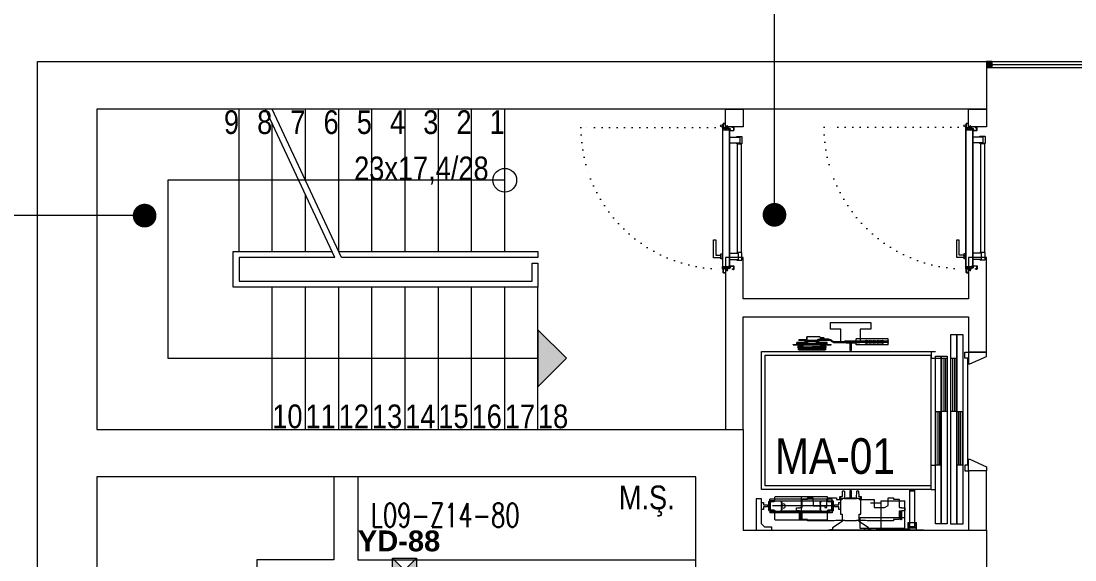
# Model space of a CAD drawing. Header units: metres. Extents: x -19121 to 152404, y -12107 to 46241.
# Drawn here: x 92406 to 93295, y 2060 to 2514 of the extents above; entities that cross this region are included whole.
import ezdxf
from ezdxf.enums import TextEntityAlignment as Align

# ---------------------------------------------------------------- set-up
doc = ezdxf.new("R2010")
doc.units = ezdxf.units.M
doc.header["$LTSCALE"] = 50
doc.header["$MEASUREMENT"] = 0
doc.linetypes.add('DOT2', pattern=[0.125, 0, -0.125])
doc.layers.get('0').update_dxf_attribs({"color": 9, "lineweight": 9})
for name, color, linetype, lineweight in [('00', 9, 'Continuous', 9), ('01', 9, 'Continuous', 9), ('05V', 9, 'Continuous', 9), ('06D', 9, 'Continuous', 9), ('10', 9, 'Continuous', 9), ('14', 9, 'Continuous', 9), ('15', 9, 'Continuous', 9), ('19', 9, 'Continuous', 9), ('20', 9, 'DOT2', 9), ('21', 9, 'Continuous', 9), ('21_mahal200', 9, 'Continuous', 9), ('E-DEDEKTÖR NUMARALARI', 20, 'Continuous', 30), ('EQ LIST', 7, 'Continuous', 9), ('H-DAMPER', 1, 'Continuous', 15)]:
    doc.layers.add(name, color=color, linetype=linetype, lineweight=lineweight)
doc.styles.add('E-YAZI', font='txttw.shx', dxfattribs={"height": 200})
doc.styles.add('MuuM_TEXT-STANDART', font='ARIALN.TTF')
doc.styles.get("Standard").update_dxf_attribs({"font": 'ARIALN.TTF'})
doc.dimstyles.new('MuuM_DIM200', dxfattribs={"dimscale": 20, "dimtxt": 2, "dimasz": 1, "dimexe": 1, "dimexo": 1, "dimgap": 1, "dimtad": 1, "dimdec": 1, "dimrnd": 0.5, "dimdsep": 46, "dimtxsty": 'MuuM_TEXT-STANDART', "dimblk": 'ARCHTICK', "dimcen": 0, "dimdle": 0.15, "dimclrd": 256, "dimclre": 256, "dimclrt": 256, "dimadec": 0, "dimazin": 0, "dimtfac": 5, "dimtdec": 1, "dimtix": 1, "dimtmove": 2, "dimatfit": 3, "dimldrblk": 'DOT', "dimfxl": 3, "dimfxlon": 1, "dimtolj": 1, "dimlwd": -1, "dimlwe": -1, "dimarcsym": 0})

# ---------------------------------------------------------------- blocks, each defined once
blk = doc.blocks.new('A$C66886524')
h = blk.add_hatch(color=256)
h.paths.add_polyline_path([(0, 0), (10, 9.99), (0, 20)])
h.paths.add_polyline_path([(20, 19.99), (10, 9.99), (20, -0.01)])
for p, q in [((20, -0.01), (0, 20)), ((20, 19.99), (0, 0))]:
    blk.add_line(p, q)
blk.add_lwpolyline([(20, 19.99), (20, -0.01), (0, 0), (0, 20)], close=True)
blk = doc.blocks.new('1.Bod.Ara.Sitatik Elk')
at = {"layer": '01'}
blk.add_lwpolyline([(8420, -6500), (8420, -6500), (8420, -6460), (8420, -6150), (9220, -6150), (9220, -6190), (8470, -6190), (8470, -6460), (9015, -6460), (9015, -6545), (9220, -6545), (9220, -6585), (8975, -6585), (8975, -6500), (8470, -6500), (8470, -6585), (8420, -6585), (8420, -6500)], close=True, dxfattribs=at)
blk = doc.blocks.new('_ArchTick')
at = {"color": 0, "linetype": 'ByBlock', "const_width": 0.15}
blk.add_lwpolyline([(-0.5, -0.5), (0.5, 0.5)], dxfattribs=at)
blk = doc.blocks.new('_Dot')
at = {"color": 0, "linetype": 'ByBlock', "lineweight": -2}
blk.add_line((-0.5, 0), (-1, 0), dxfattribs=at)
at = {"color": 0, "linetype": 'ByBlock', "const_width": 0.5}
blk.add_lwpolyline([(-0.25, 0, 1), (0.25, 0, 1)], format="xyb", close=True, dxfattribs=at)
blk = doc.blocks.new('p-as-01')
for p, q in [((582, 0), (-582, 0)), ((-582, 0), (-582, -1432)), ((582, -1432), (582, 0)), ((660, -2), (660, 43)), ((660, 43), (925, 43)), ((925, 43), (925, -87)), ((550, -32), (-550, -32)), ((-550, -32), (-550, -1432)), ((550, -1432), (550, -32)), ((720, -2), (660, -2)), ((676, -71), (662.5, -71)), ((662.5, -598), (662.5, -71)), ((676, -105), (676, -70)), ((679, -70), (679, -105)), ((757, -63), (683, -63)), ((683, -63), (757, -63)), ((757, -66), (683, -66)), ((690, -2), (690, -17)), ((750, -2), (690, -2)), ((690, -17), (712, -17)), ((712, -17), (712, -52)), ((712, -52), (728, -52)), ((872, -2), (720, -2)), ((728, -52), (728, -17)), ((728, -17), (750, -17)), ((750, -17), (750, -2)), ((761, -105), (761, -70)), ((764, -70), (764, -105)), ((764, -71), (777.5, -71)), ((777.5, -598), (777.5, -71)), ((900, -30), (872, -2)), ((900, -87), (900, -30)), ((925, -87), (900, -87)), ((676, -91), (676, -578)), ((679, -105), (676, -105)), ((678.5, -166.5), (680.5, -164.5)), ((678.5, -502.5), (678.5, -166.5)), ((680.5, -164.5), (684.3, -164.5)), ((684.3, -164.5), (685.8, -170.3)), ((690, -173.5), (690, -173.5)), ((694.2, -170.3), (694.8, -168)), ((694.8, -168), (697.2, -168)), ((697.2, -168), (697.8, -170.3)), ((702, -173.5), (702, -173.5)), ((706.2, -170.3), (706.8, -168)), ((706.8, -168), (709.2, -168)), ((709.2, -168), (709.8, -170.3)), ((714, -173.5), (714, -173.5)), ((718.2, -170.3), (718.8, -168)), ((718.8, -168), (721.2, -168)), ((720, -611.5), (720, -95.2)), ((721.2, -168), (721.8, -170.3)), ((726, -173.5), (726, -173.5)), ((730.2, -170.3), (730.8, -168)), ((730.8, -168), (733.2, -168)), ((733.2, -168), (733.8, -170.3)), ((738, -173.5), (738, -173.5)), ((742.2, -170.3), (742.8, -168)), ((742.8, -168), (745.2, -168)), ((745.2, -168), (745.8, -170.3)), ((750, -173.5), (750, -173.5)), ((754.2, -170.3), (755.7, -164.5)), ((755.7, -164.5), (759.5, -164.5)), ((759.5, -164.5), (761.5, -166.5)), ((764, -105), (761, -105)), ((761.5, -166.5), (761.5, -502.5)), ((764, -91), (764, -578)), ((-680, -377), (-680, -315.5)), ((-680, -315.5), (-680, -372)), ((-680, -315.5), (-678, -315.5)), ((-678, -315.5), (-680, -315.5)), ((-678, -377), (-678, -315.5)), ((-678, -315.5), (-678, -367)), ((-658, -364.5), (-658, -299.5)), ((-647, -299.5), (-658, -299.5)), ((-658, -342), (-658, -351)), ((-658, -360), (-658, -351)), ((-647, -364.5), (-647, -299.5)), ((-645.5, -320), (-647, -320)), ((-645.5, -344), (-647, -344)), ((-647, -350.9), (-647, -359.1)), ((-645.5, -320), (-645.5, -332)), ((-640, -322), (-645.5, -322)), ((-645.5, -332), (-645.5, -322)), ((-645.5, -332), (-645.5, -342)), ((-645.5, -344), (-645.5, -332)), ((-640, -342), (-645.5, -342)), ((-640, -267), (-640, -427)), ((-638, -267), (-640, -267)), ((-638, -267), (-638, -427)), ((-635, -322), (-638, -322)), ((-635, -342), (-638, -342)), ((-635, -312), (-635, -352)), ((-626, -312), (-635, -312)), ((-635, -332), (-635, -322)), ((-635, -332), (-635, -342)), ((-626, -352), (-635, -352)), ((-621, -307), (-626, -312)), ((-626, -312), (-626, -352)), ((-622, -356), (-626, -352)), ((-622, -308), (-622, -427)), ((-617.5, -307), (-621, -307)), ((-616.5, -308), (-617.5, -307)), ((-616.5, -308), (-616.5, -427)), ((-616.5, -318.5), (-613.9, -333.5)), ((-613.9, -520.5), (-613.9, -333.5)), ((-610.1, -333.5), (-613.9, -333.5)), ((-613, -313.5), (-599, -313.5)), ((-599, -313.5), (-613, -313.5)), ((-613, -315.5), (-613, -313.5)), ((-613, -313.5), (-613, -315.5)), ((-613, -315.5), (-599, -315.5)), ((-613, -315.5), (-599, -315.5)), ((-607.5, -318.5), (-610.1, -333.5)), ((-610.1, -333.5), (-610.1, -520.5)), ((-607.5, -535.5), (-607.5, -318.5)), ((-602, -318.5), (-607.5, -318.5)), ((-602, -318.5), (-602, -427)), ((-598, -318.7), (-598, -316.5)), ((-598, -316.5), (-598, -318.7)), ((-598, -318.7), (-598, -535.2)), ((-598, -318.7), (-598, -535.2)), ((-596, -316.5), (-596, -537.5)), ((-596, -537.5), (-596, -316.5)), ((640, -334.5), (840, -334.5)), ((-679, -382), (-706.1, -382)), ((-706.1, -493), (-706.1, -382)), ((-706.1, -383), (-678, -383)), ((-680, -372), (-678, -372)), ((-678, -372), (-680, -372)), ((-680, -377), (-680, -372)), ((-678, -377), (-680, -377)), ((-680, -377), (-678, -377)), ((-679, -382), (-679, -377)), ((-678, -367), (-678, -572.4)), ((-668, -367), (-678, -367)), ((-678, -367), (-678, -386.5)), ((-678, -372), (-678, -367)), ((-678, -377), (-678, -372)), ((-668, -367), (-668, -386.5)), ((-668, -427), (-668, -386.5)), ((-668, -396.5), (-668, -395.5)), ((-668, -427), (-668, -487)), ((-661.9, -427), (-661.9, -394.1)), ((-661.7, -394.1), (-661.9, -394.1)), ((-661.9, -395.2), (-661.9, -395.2)), ((-661.9, -459.9), (-661.9, -427)), ((-645.7, -367.5), (-661.7, -367.5)), ((-661.7, -367.5), (-661.7, -394.1)), ((-647, -364.5), (-658, -364.5)), ((-645.7, -394.1), (-645.7, -367.5)), ((-645.5, -427), (-645.5, -394.1)), ((-645.5, -395.2), (-645.5, -395.2)), ((-645.5, -459.9), (-645.5, -427)), ((-640, -427), (-640, -587)), ((-638, -427), (-638, -587)), ((-622, -546), (-622, -427)), ((-622, -432), (-622, -427)), ((-616.5, -546), (-616.5, -427)), ((-602, -535.5), (-602, -427)), ((-688.8, -498), (-701.1, -498)), ((-699, -498), (-699, -523.4)), ((-691, -498), (-691, -523.4)), ((-686, -572.4), (-686, -497.1)), ((-683.8, -476), (-684, -476)), ((-683.8, -493), (-683.8, -476)), ((-680, -477), (-680, -538.5)), ((-678, -477), (-680, -477)), ((-678, -477), (-680, -477)), ((-680, -482), (-680, -477)), ((-680, -538.5), (-680, -482)), ((-678, -482), (-680, -482)), ((-680, -482), (-678, -482)), ((-679, -477), (-679, -473.3)), ((-678, -448.9), (-678, -487)), ((-678, -477), (-678, -538.5)), ((-678, -482), (-678, -477)), ((-678, -538.5), (-678, -482)), ((-668, -487), (-678, -487)), ((-661.9, -458.8), (-661.9, -458.8)), ((-661.7, -459.9), (-661.9, -459.9)), ((-661.7, -459.9), (-661.7, -486.5)), ((-661.7, -486.5), (-645.7, -486.5)), ((-658, -554.5), (-658, -489.5)), ((-647, -489.5), (-658, -489.5)), ((-647, -554.5), (-647, -489.5)), ((-647, -503.1), (-647, -494.9)), ((-645.5, -510), (-647, -510)), ((-645.7, -486.5), (-645.7, -459.9)), ((-645.7, -459.9), (-645.5, -459.9)), ((-645.5, -458.8), (-645.5, -458.8)), ((-645.5, -510), (-645.5, -522)), ((-640, -512), (-645.5, -512)), ((-645.5, -522), (-645.5, -512)), ((-645.5, -534), (-645.5, -522)), ((-645.5, -522), (-645.5, -532)), ((-640, -532), (-645.5, -532)), ((-635, -512), (-638, -512)), ((-635, -532), (-638, -532)), ((-635, -542), (-635, -502)), ((-626, -502), (-635, -502)), ((-635, -522), (-635, -512)), ((-635, -522), (-635, -512)), ((-635, -522), (-635, -532)), ((-635, -522), (-635, -532)), ((-622, -498), (-626, -502)), ((-626, -542), (-626, -502)), ((-616.5, -535.5), (-613.9, -520.5)), ((-610.1, -520.5), (-613.9, -520.5)), ((-607.5, -535.5), (-610.1, -520.5)), ((680.5, -504.5), (678.5, -502.5)), ((684.3, -504.5), (680.5, -504.5)), ((685.8, -498.7), (684.3, -504.5)), ((690, -495.5), (690, -495.5)), ((694.8, -501), (694.2, -498.7)), ((697.2, -501), (694.8, -501)), ((697.8, -498.7), (697.2, -501)), ((702, -495.5), (702, -495.5)), ((706.8, -501), (706.2, -498.7)), ((709.2, -501), (706.8, -501)), ((709.8, -498.7), (709.2, -501)), ((714, -495.5), (714, -495.5)), ((718.8, -501), (718.2, -498.7)), ((721.2, -501), (718.8, -501)), ((721.8, -498.7), (721.2, -501)), ((726, -495.5), (726, -495.5)), ((730.8, -501), (730.2, -498.7)), ((733.2, -501), (730.8, -501)), ((733.8, -498.7), (733.2, -501)), ((738, -495.5), (738, -495.5)), ((742.8, -501), (742.2, -498.7)), ((745.2, -501), (742.8, -501)), ((745.8, -498.7), (745.2, -501)), ((750, -495.5), (750, -495.5)), ((755.7, -504.5), (754.2, -498.7)), ((759.5, -504.5), (755.7, -504.5)), ((761.5, -502.5), (759.5, -504.5)), ((-771, -582), (-825, -582)), ((-825, -582), (-825, -752)), ((-771, -670), (-771, -582)), ((-680, -538.5), (-678, -538.5)), ((-680, -538.5), (-678, -538.5)), ((-679, -589.3), (-670.5, -597.8)), ((-673.3, -583.7), (-665, -592)), ((-665.8, -609.1), (-665.8, -752)), ((-658, -550), (-658, -541)), ((-647, -554.5), (-658, -554.5)), ((-658, -608.9), (-658, -752)), ((-645.5, -534), (-647, -534)), ((-638, -587), (-640, -587)), ((-626, -542), (-635, -542)), ((-621, -547), (-626, -542)), ((-617.5, -547), (-621, -547)), ((-616.5, -546), (-617.5, -547)), ((-613, -538.5), (-599, -538.5)), ((-599, -538.5), (-613, -538.5)), ((-613, -538.5), (-613, -540.5)), ((-613, -538.5), (-613, -540.5)), ((-613, -540.5), (-599, -540.5)), ((-613, -540.5), (-599, -540.5)), ((-602, -535.5), (-607.5, -535.5)), ((-598, -535.2), (-598, -537.5)), ((-598, -535.2), (-598, -537.5)), ((676, -598), (662.5, -598)), ((679, -564), (676, -564)), ((676, -564), (676, -599)), ((679, -599), (679, -564)), ((757, -603), (683, -603)), ((757, -606), (683, -606)), ((683, -606), (757, -606)), ((728, -617), (712, -617)), ((712, -617), (712, -652)), ((728, -652), (728, -617)), ((764, -564), (761, -564)), ((761, -564), (761, -599)), ((764, -599), (764, -564)), ((764, -598), (777.5, -598)), ((852, -682), (904, -601)), ((904, -601), (920, -601)), ((920, -601), (920, -579.6)), ((920, -579.6), (925, -579.6)), ((925, -579.6), (925, -752.6)), ((-658, -670), (-771, -670)), ((-668, -1066), (-668, -699.5)), ((-668, -699.5), (-658, -699.5)), ((-658, -752), (-658, -670)), ((-658, -1066), (-658, -699.5)), ((653, -671), (653, -667)), ((653, -667), (788, -667)), ((668, -671), (653, -671)), ((658, -752), (658, -677)), ((658, -677), (668, -677)), ((668, -677), (668, -671)), ((712, -652), (690, -652)), ((690, -652), (690, -667)), ((690, -667), (750, -667)), ((750, -652), (728, -652)), ((750, -667), (750, -652)), ((788, -667), (788, -682)), ((788, -682), (852, -682)), ((-825, -752), (-825, -922)), ((-688, -1069.5), (-688, -799.5)), ((-674, -799.5), (-688, -799.5)), ((-674, -799.5), (-674, -801.5)), ((-668, -912.2), (-668, -799.5)), ((-665.8, -752), (-658, -752)), ((-652, -713.5), (-658, -711)), ((-658, -711), (-658, -793)), ((-658, -834), (-658, -752)), ((-658, -752), (-658, -752)), ((-658, -793), (-652, -790.5)), ((-649.8, -748.2), (-652, -713.5)), ((-652, -790.5), (-649.8, -755.8)), ((-638, -799.5), (-652, -799.5)), ((-652, -799.5), (-652, -802.5)), ((-625.4, -748.2), (-649.8, -748.2)), ((-649.8, -755.8), (-625.4, -755.8)), ((-638, -1069.5), (-638, -799.5)), ((-615.4, -747.5), (-625.4, -748.2)), ((-625.4, -755.8), (-615.4, -756)), ((-590, -747.5), (-615.4, -747.5)), ((-615.4, -756), (-590, -756.5)), ((-590, -756.5), (-590, -747.5)), ((615.4, -748), (590, -747.5)), ((590, -747.5), (590, -756.5)), ((590, -756.5), (615.4, -756.5)), ((625.4, -748.2), (615.4, -748)), ((615.4, -756.5), (625.4, -755.8)), ((649.8, -748.2), (625.4, -748.2)), ((625.4, -755.8), (649.8, -755.8)), ((652, -713.5), (649.8, -748.2)), ((649.8, -755.8), (652, -790.5)), ((658, -711), (652, -713.5)), ((652, -790.5), (658, -793)), ((658, -793), (658, -711)), ((658, -753.2), (658, -752)), ((658, -828.2), (658, -753.2)), ((925, -752.6), (925, -925.6)), ((-771, -922), (-771, -834)), ((-771, -834), (-658, -834)), ((-673.5, -801.5), (-674, -801.5)), ((-673.5, -801.5), (-673.5, -800)), ((-673.5, -800), (-668.5, -800)), ((-668, -876.9), (-672.5, -879.5)), ((-672.5, -879.5), (-672.5, -890.5)), ((-668.5, -803.5), (-668.5, -800)), ((-668.5, -803.5), (-668, -803.5)), ((-658, -803.5), (-657.5, -803.5)), ((-658, -804.5), (-658, -829.5)), ((-653.5, -879.5), (-658, -876.9)), ((-657.5, -803.5), (-657.5, -800)), ((-657.5, -800), (-652.5, -800)), ((-653.5, -890.5), (-653.5, -879.5)), ((-652.5, -802.5), (-652.5, -800)), ((-652.5, -802.5), (-652, -802.5)), ((653, -838.2), (653, -834.2)), ((653, -834.2), (668, -834.2)), ((788, -838.2), (653, -838.2)), ((668, -828.2), (658, -828.2)), ((668, -834.2), (668, -828.2)), ((852, -823.2), (788, -823.2)), ((788, -823.2), (788, -838.2)), ((904, -904.2), (852, -823.2)), ((-825, -922), (-771, -922)), ((-672.5, -890.5), (-668, -893.1)), ((-668, -909.9), (-672.5, -912.5)), ((-672.5, -912.5), (-672.5, -923.5)), ((-672.5, -923.5), (-668, -926.1)), ((-668, -942.9), (-672.5, -945.5)), ((-672.5, -945.5), (-672.5, -956.5)), ((-672.5, -956.5), (-668, -959.1)), ((-668, -975.9), (-672.5, -978.5)), ((-658, -893.1), (-653.5, -890.5)), ((-653.5, -912.5), (-658, -909.9)), ((-658, -926.1), (-653.5, -923.5)), ((-653.5, -945.5), (-658, -942.9)), ((-658, -959.1), (-653.5, -956.5)), ((-653.5, -978.5), (-658, -975.9)), ((-653.5, -923.5), (-653.5, -912.5)), ((-653.5, -956.5), (-653.5, -945.5)), ((920, -904.2), (904, -904.2)), ((920, -925.6), (920, -904.2)), ((925, -925.6), (920, -925.6)), ((-672.5, -978.5), (-672.5, -989.5)), ((-672.5, -989.5), (-668, -992.1)), ((-668, -1008.9), (-672.5, -1011.5)), ((-672.5, -1011.5), (-672.5, -1022.5)), ((-672.5, -1022.5), (-668, -1025.1)), ((-668.5, -1065.5), (-668.5, -1069)), ((-668.5, -1065.5), (-668, -1065.5)), ((-668, -1066), (-658, -1066)), ((-658, -992.1), (-653.5, -989.5)), ((-653.5, -1011.5), (-658, -1008.9)), ((-658, -1025.1), (-653.5, -1022.5)), ((-658, -1064.5), (-658, -1039.5)), ((-658, -1065.5), (-657.5, -1065.5)), ((-657.5, -1065.5), (-657.5, -1069)), ((-653.5, -989.5), (-653.5, -978.5)), ((-653.5, -1022.5), (-653.5, -1011.5)), ((-674, -1069.5), (-688, -1069.5)), ((-674, -1069.5), (-674, -1067.5)), ((-674, -1067.5), (-673.5, -1067.5)), ((-673.5, -1067.5), (-673.5, -1069)), ((-673.5, -1067.5), (-673.5, -1067.5)), ((-673.5, -1069), (-668.5, -1069)), ((-657.5, -1069), (-652.5, -1069)), ((-652.5, -1066.5), (-652.5, -1069)), ((-652.5, -1066.5), (-652, -1066.5)), ((-652, -1069.5), (-652, -1066.5)), ((-638, -1069.5), (-652, -1069.5)), ((592, -1252), (582, -1252)), ((582, -1252), (582, -1292)), ((582, -1292), (592, -1292)), ((592, -1292), (592, -1252)), ((896.6, -1252), (592, -1252)), ((592, -1252), (592, -1292)), ((592, -1292), (896.6, -1292)), ((896.6, -1292), (896.6, -1252)), ((-582, -1432), (-582, -1467)), ((-582, -1432), (-525, -1432)), ((550, -1432), (-550, -1432)), ((870, -1467), (-542.5, -1467)), ((-542.5, -1467), (-542.5, -1517)), ((-525, -1432), (-525, -1567)), ((375, -1472), (-75, -1472)), ((-75, -1472), (-75, -1517)), ((-75, -1487), (375, -1487)), ((-75, -1502), (375, -1502)), ((582, -1432), (375, -1432)), ((375, -1432), (375, -1467)), ((375, -1517), (375, -1472)), ((582, -1432), (582, -1467)), ((870, -1517), (870, -1467)), ((875, -1597), (-725, -1597)), ((-725, -1597), (-725, -1647)), ((-542.5, -1517), (870, -1517)), ((870, -1517), (-542.5, -1517)), ((-542.5, -1517), (-542.5, -1567)), ((-542.5, -1567), (870, -1567)), ((-75, -1522), (-525, -1522)), ((-525, -1522), (-525, -1567)), ((-525, -1537), (-75, -1537)), ((-525, -1552), (-75, -1552)), ((-525, -1567), (-75, -1567)), ((-75, -1597), (-525, -1597)), ((-525, -1597), (-525, -1642)), ((-75, -1517), (375, -1517)), ((-75, -1567), (-75, -1522)), ((-75, -1642), (-75, -1597)), ((870, -1567), (870, -1517)), ((875, -1647), (875, -1597)), ((875, -1647), (-725, -1647)), ((-725, -1647), (-725, -1697)), ((-725, -1647), (875, -1647)), ((-525, -1612), (-75, -1612)), ((-525, -1627), (-75, -1627)), ((-525, -1642), (-75, -1642)), ((375, -1647), (-75, -1647)), ((-75, -1647), (-75, -1692)), ((-75, -1662), (375, -1662)), ((-75, -1677), (375, -1677)), ((375, -1692), (375, -1647)), ((875, -1697), (875, -1647)), ((-725, -1697), (875, -1697)), ((-525, -1714), (-575, -1714)), ((-575, -1714), (-575, -1747)), ((-575, -1747), (-525, -1747)), ((-525, -1747), (-525, -1714)), ((-525, -1737), (375, -1737)), ((-75, -1692), (375, -1692)), ((375, -1714), (425, -1714)), ((375, -1747), (375, -1714)), ((425, -1747), (375, -1747)), ((425, -1714), (425, -1747))]:
    blk.add_line(p, q)
at = {"ltscale": 15}
for p, q in [((683, -82), (683, -109)), ((752, -77), (688, -77)), ((757, -109), (757, -82)), ((640, -119), (640, -550)), ((678, -114), (645, -114)), ((835, -114), (762, -114)), ((840, -550), (840, -119)), ((645, -555), (678, -555)), ((683, -560), (683, -587)), ((688, -592), (752, -592)), ((757, -587), (757, -560)), ((762, -555), (835, -555))]:
    blk.add_line(p, q, dxfattribs=at)
at = {"ltscale": 0.25}
for p, q in [((667, -343), (664, -346)), ((664, -346), (664, -389)), ((734, -343), (667, -343)), ((737, -323), (734, -323)), ((734, -323), (734, -343)), ((761, -296), (737, -296)), ((737, -296), (737, -323)), ((761, -322), (761, -296)), ((836.5, -322), (761, -322)), ((764, -343), (764, -328)), ((764, -328), (836.5, -328)), ((831, -343), (764, -343)), ((834, -346), (831, -343)), ((834, -389), (834, -346)), ((836.5, -328), (836.5, -322)), ((664, -389), (652, -389)), ((652, -389), (652, -431.6)), ((654.9, -434.6), (694, -435.6)), ((694, -435.6), (719, -436.5)), ((719, -436.5), (719, -534.8)), ((846, -389), (834, -389)), ((846, -612.5), (846, -389)), ((666, -563.6), (651.5, -563.6)), ((651.5, -563.6), (651.5, -632.6)), ((733, -552), (666, -552)), ((666, -552), (666, -563.6)), ((719, -534.8), (733, -534.8)), ((733, -534.8), (733, -552)), ((841.5, -626.4), (846, -612.5)), ((593.8, -687.7), (593.8, -696.4)), ((636.7, -683.7), (596.7, -684.7)), ((596.7, -699.4), (658, -700.9)), ((636.7, -683.7), (636.7, -683.7)), ((640.8, -665), (640.8, -678.8)), ((665.5, -662), (643.8, -662)), ((651.5, -632.6), (665.5, -632.6)), ((658, -700.9), (658, -803.1)), ((665.5, -632.6), (665.5, -662)), ((841.5, -702.5), (841.5, -626.4)), ((843, -702.5), (841.5, -702.5)), ((846, -798.5), (846, -705.5)), ((593.8, -807.6), (593.8, -816.3)), ((658, -803.1), (596.7, -804.6)), ((596.7, -819.3), (636.7, -820.3)), ((636.7, -820.3), (636.7, -820.3)), ((640.8, -825.2), (640.8, -839)), ((643.8, -842), (666, -842)), ((666, -842), (666, -952)), ((841.5, -877.6), (841.5, -801.5)), ((841.5, -801.5), (843, -801.5)), ((846, -891.5), (841.5, -877.6)), ((-659, -920), (-659, -1004)), ((666, -952), (733, -952)), ((695, -920), (695, -1004)), ((733, -952), (733, -1036.9)), ((846, -1115), (846, -891.5)), ((733, -1036.9), (715.8, -1067.8)), ((652, -1072.4), (652, -1115)), ((652, -1115), (664, -1115)), ((715.8, -1067.8), (654.9, -1069.4)), ((664, -1115), (664, -1158)), ((834, -1158), (834, -1115)), ((834, -1115), (846, -1115)), ((664, -1158), (667, -1161)), ((667, -1161), (734, -1161)), ((734, -1161), (734, -1181)), ((734, -1181), (737, -1181)), ((737, -1181), (737, -1208)), ((737, -1208), (761, -1208)), ((761, -1208), (761, -1182)), ((761, -1182), (836.5, -1182)), ((764, -1176), (764, -1161)), ((764, -1161), (831, -1161)), ((836.5, -1176), (764, -1176)), ((831, -1161), (834, -1158)), ((836.5, -1182), (836.5, -1176))]:
    blk.add_line(p, q, dxfattribs=at)
at = {"linetype": 'Continuous', "ltscale": 0.25}
for p, q in [((921, -567), (921, -1150.5)), ((921, -567), (925, -567)), ((925, -567), (925, -1149.5)), ((911, -832.5), (818, -832.5)), ((818, -832.5), (818, -1206.5)), ((911, -1206.5), (911, -832.5)), ((911, -1168.8), (911, -868.8)), ((911, -868.8), (921, -868.8)), ((921, -868.8), (921, -1168.8)), ((921, -972.5), (916, -972.5)), ((921, -972.5), (916, -972.5)), ((916, -1247.5), (916, -972.5)), ((921, -1247.5), (921, -972.5)), ((676, -1010), (676, -1210)), ((921, -1010), (676, -1010)), ((921, -1150.5), (921, -1159)), ((925, -1149.5), (925, -1159)), ((921, -1210), (676, -1210)), ((818, -1206.5), (911, -1206.5)), ((921, -1168.8), (911, -1168.8)), ((921, -1159), (921, -1165)), ((921, -1165), (921, -1172.5)), ((921, -1172.5), (921, -1367)), ((925, -1159), (925, -1165)), ((925, -1165), (925, -1173.4)), ((925, -1173.4), (925, -1367)), ((916, -1247.5), (921, -1247.5)), ((921, -1367), (925, -1367))]:
    blk.add_line(p, q, dxfattribs=at)
at = {"ltscale": 30}
for p, q in [((860.6, -1236.2), (860.6, -1307.7)), ((905, -1236.2), (860.6, -1236.2)), ((896.6, -1241.7), (860.6, -1241.7)), ((896.6, -1241.7), (896.6, -1302.2)), ((896.6, -1302.2), (860.6, -1302.2)), ((905, -1307.7), (860.6, -1307.7))]:
    blk.add_line(p, q, dxfattribs=at)
at = {"ltscale": 6}
for p, q in [((905, -1236.2), (905, -1307.7)), ((905, -1237), (925, -1237)), ((923, -1237), (923, -1307)), ((925, -1237), (925, -1307)), ((925, -1307), (905, -1307))]:
    blk.add_line(p, q, dxfattribs=at)
for centre, radius in [((720, -184.5), 17.5), ((-612, -327), 3), ((-612, -527), 3)]:
    blk.add_circle(centre, radius)
for centre, radius, start, end in [((683, -70), 7, 90, 180), ((683, -70), 4, 90, 180), ((688, -82), 5, 90, 180), ((752, -82), 5, 0, 90), ((757, -70), 7, 0, 90), ((757, -70), 4, 0, 90), ((645, -119), 5, 90, 180), ((678, -109), 5, 270, 0), ((690, -169.2), 4.3, 195, 270), ((690, -169.2), 4.3, 270, 344.99999), ((702, -169.2), 4.3, 195, 270), ((702, -169.2), 4.3, 270, 344.99999), ((714, -169.2), 4.3, 195, 270), ((714, -169.2), 4.3, 270, 344.99999), ((726, -169.2), 4.3, 195, 270), ((726, -169.2), 4.3, 270, 344.99999), ((738, -169.2), 4.3, 195, 270), ((738, -169.2), 4.3, 270, 344.99999), ((750, -169.2), 4.3, 195, 270), ((750, -169.2), 4.3, 270, 345), ((762, -109), 5, 180, 270), ((835, -119), 5, 0, 90), ((-612, -327), 3, 0, 180), ((-612, -327), 3, 180, 0), ((-599, -316.5), 3, 0, 90), ((-599, -316.5), 3, 0, 90), ((-599, -316.5), 1, 0, 90), ((-599, -316.5), 1, 0, 90), ((-701.1, -493), 5, 180, 270), ((-695, -523.4), 4, 180, 0), ((-688.8, -493), 5, 270, 0), ((-684, -470), 6, 270, 0), ((-612, -527), 3, 0, 180), ((-612, -527), 3, 180, 0), ((690, -499.8), 4.3, 90, 165.00001), ((690, -499.8), 4.3, 15, 90), ((702, -499.8), 4.3, 90, 165.00001), ((702, -499.8), 4.3, 15, 90), ((714, -499.8), 4.3, 90, 165.00001), ((714, -499.8), 4.3, 15, 90), ((726, -499.8), 4.3, 90, 165.00001), ((726, -499.8), 4.3, 15, 90), ((738, -499.8), 4.3, 90, 165.00001), ((738, -499.8), 4.3, 15, 90), ((750, -499.8), 4.3, 90, 165.00001), ((750, -499.8), 4.3, 15, 90), ((-662, -572.4), 24, 180, 225), ((-662, -572.4), 16, 180, 225), ((-681.8, -609.1), 16, 0, 45), ((-682, -608.9), 24, 0, 45), ((-599, -537.5), 1, 270, 0), ((-599, -537.5), 3, 270, 0), ((-599, -537.5), 3, 270, 0), ((-599, -537.5), 1, 270, 0), ((645, -550), 5, 180, 270), ((683, -599), 7, 180, 270), ((678, -560), 5, 0, 90), ((683, -599), 4, 180, 270), ((688, -587), 5, 180, 270), ((752, -587), 5, 270, 0), ((762, -560), 5, 90, 180), ((757, -599), 4, 270, 0), ((757, -599), 7, 270, 0), ((835, -550), 5, 270, 0), ((-663, -885), 15, 109.47122, 250.52878), ((-663, -885), 9.5, 121.75686, 238.24314), ((-663, -885), 6, 146.44269, 213.55731), ((-663, -885), 15, 289.47122, 70.52878), ((-663, -885), 9.5, 301.75686, 58.24314), ((-663, -885), 6, 326.44269, 33.55731), ((-663, -918), 15, 109.47122, 250.52878), ((-663, -951), 15, 109.47122, 250.52878), ((-663, -984), 15, 109.47122, 250.52878), ((-663, -918), 9.5, 121.75686, 238.24314), ((-663, -951), 9.5, 121.75686, 238.24314), ((-663, -984), 9.5, 121.75686, 238.24314), ((-663, -918), 6, 146.44269, 213.55731), ((-663, -951), 6, 146.44269, 213.55731), ((-663, -918), 15, 289.47122, 70.52878), ((-663, -918), 9.5, 301.75686, 58.24314), ((-663, -918), 6, 326.44269, 33.55731), ((-663, -951), 15, 289.47122, 70.52878), ((-663, -951), 9.5, 301.75686, 58.24314), ((-663, -951), 6, 326.44269, 33.55731), ((-663, -984), 15, 289.47122, 70.52878), ((-663, -984), 9.5, 301.75686, 58.24314), ((-663, -1017), 15, 109.47122, 250.52878), ((-663, -1017), 9.5, 121.75686, 238.24314), ((-663, -984), 6, 146.44269, 213.55731), ((-663, -1017), 6, 146.44269, 213.55731), ((-663, -984), 6, 326.44269, 33.55731), ((-663, -1017), 15, 289.47122, 70.52878), ((-663, -1017), 9.5, 301.75686, 58.24314), ((-663, -1017), 6, 326.44269, 33.55731)]:
    blk.add_arc(centre, radius, start, end)
at = {"ltscale": 0.25}
for centre, radius, start, end in [((655, -431.6), 2.98, 180, 268.47593), ((596.8, -687.7), 3, 91.5, 180), ((596.8, -696.4), 2.99, 180, 268.61375), ((635.8, -678.8), 5, 280.303, 360), ((643.8, -665), 3, 90, 180), ((843, -705.5), 3, 360, 90), ((843, -798.5), 3, 270, 0), ((596.8, -807.6), 3, 91.38625, 180), ((596.8, -816.3), 3, 180, 268.5), ((635.8, -825.2), 5, 360, 79.697), ((643.8, -839), 3, 180, 270), ((655, -1072.4), 2.98, 91.52407, 180)]:
    blk.add_arc(centre, radius, start, end, dxfattribs=at)
blk = doc.blocks.new('*U19')
at = {"ltscale": 15}
for p, q in [((-25, 1), (-26, 0)), ((-25, -1), (-26, 0)), ((-23, 1), (-25, 1)), ((-23, 1), (-23, -2)), ((-21, -3), (-18, 3)), ((-21, -3), (-18, 3)), ((-20, -3), (-17, 3)), ((-20, -3), (-16, 3)), ((-18, -3), (-15, 3)), ((-18, -3), (-15, 3)), ((-18, 1), (-18, 2)), ((-17, -3), (-14, 3)), ((-17, -3), (-13, 3)), ((-17, 1), (-17, 2)), ((-15, -3), (-12, 3)), ((-15, -3), (-12, 3)), ((-15, 1), (-15, 2)), ((-14, -3), (-11, 3)), ((-14, -3), (-10, 3)), ((-14, 1), (-14, 2)), ((-12, -3), (-9, 3)), ((-12, -3), (-9, 3)), ((-12, 1), (-12, 2)), ((-11, -3), (-8, 3)), ((-11, -3), (-7, 3)), ((-11, 1), (-11, 2)), ((-9, -3), (-6, 3)), ((-9, -3), (-6, 3)), ((-9, 1), (-9, 2)), ((-8, -3), (-4, 3)), ((-8, -3), (-5, 3)), ((-8, 1), (-8, 2)), ((-6, -3), (-3, 3)), ((-6, -3), (-3, 3)), ((-6, 1), (-6, 2)), ((-5, -3), (-1, 3)), ((-5, -3), (-2, 3)), ((-5, 1), (-5, 2)), ((-3, 1), (-3, 2)), ((0, 4), (-2, 1)), ((-2, 1), (-2, 2)), ((0, 0), (-1, 0)), ((-25, -1), (-23, -2)), ((-9, -2), (-23, -2)), ((-21, -3), (-21, -2)), ((-20, -3), (-19, -2)), ((-20, -2), (-19, -2)), ((-19, -2), (-18, -2)), ((-18, -3), (-18, -2)), ((-17, -3), (-16, -2)), ((-17, -2), (-16, -2)), ((-16, -2), (-15, -2)), ((-15, -3), (-15, -2)), ((-14, -3), (-13, -2)), ((-14, -2), (-13, -2)), ((-13, -2), (-12, -2)), ((-12, -3), (-12, -2)), ((-11, -3), (-10, -2)), ((-11, -2), (-10, -2)), ((-10, -2), (-9, -2)), ((-9, -3), (-9, -2)), ((-8, -2), (-7, -2)), ((-8, -3), (-7, -2)), ((-7, -2), (-6, -2)), ((-6, -3), (-6, -2)), ((-5, -2), (-4, -2)), ((-5, -3), (-4, -2)), ((-4, -2), (-2, -2)), ((0, -4), (-2, -2)), ((0, 0), (-1, 0))]:
    blk.add_line(p, q, dxfattribs=at)
for p, q in [((-7, 1), (-23, 1)), ((-17, 1), (-19, 1)), ((-16, 1), (-17, 1)), ((-14, 1), (-16, 1)), ((-13, 1), (-14, 1)), ((-11, 1), (-13, 1)), ((-10, 1), (-11, 1)), ((-8, 1), (-10, 1)), ((-7, 1), (-8, 1)), ((-5, 1), (-7, 1)), ((-4, 1), (-5, 1)), ((-2, 1), (-4, 1)), ((-2, 1), (-2, 1)), ((0, 0), (0, 4)), ((-2, -2), (-2, -2)), ((0, 0), (0, -4))]:
    blk.add_line(p, q)
for centre, radius, start, end in [((-26, 4), 3.92, 274.361, 322.1025), ((-26, -4), 3.92, 37.8975, 85.639), ((-18, 3), 0.0971, 330.3204, 150.3204), ((-17, 3), 0.0971, 330.3204, 150.3204), ((-15, 3), 0.0971, 330.3204, 150.3204), ((-14, 3), 0.0971, 330.3204, 150.3204), ((-12, 3), 0.0971, 330.3204, 150.3204), ((-11, 3), 0.0971, 330.3204, 150.3204), ((-9, 3), 0.0971, 330.3204, 150.3204), ((-8, 3), 0.0971, 330.3204, 150.3204), ((-6, 3), 0.0971, 330.3204, 150.3204), ((-5, 3), 0.0971, 330.3204, 150.3204), ((-3, 3), 0.0971, 330.3204, 150.3204), ((-2, 3), 0.0971, 330.3204, 150.3204), ((-1, 0), 0.486, 90, 270), ((0, 4), 0.25, 0, 150.0864), ((-21, -3), 0.0971, 150.3204, 330.3204), ((-20, -3), 0.0971, 150.3204, 330.3204), ((-18, -3), 0.0971, 150.3204, 330.3204), ((-17, -3), 0.0971, 150.3204, 330.3204), ((-15, -3), 0.0971, 150.3204, 330.3204), ((-14, -3), 0.0971, 150.3204, 330.3204), ((-12, -3), 0.0971, 150.3204, 330.3204), ((-11, -3), 0.0971, 150.3204, 330.3204), ((-9, -3), 0.0971, 150.3204, 330.3204), ((-8, -3), 0.0971, 150.3204, 330.3204), ((-6, -3), 0.0971, 150.3204, 330.3204), ((-5, -3), 0.0971, 150.3204, 330.3204), ((0, -4), 0.25, 209.9136, 0)]:
    blk.add_arc(centre, radius, start, end, dxfattribs=at)
blk = doc.blocks.new('conta')
at = {"ltscale": 10}
for p, q in [((-2649.9, 5345.5), (-2649.8, 5345.6)), ((-2649.9, 5344.5), (-2649.8, 5344.3)), ((-2649.8, 5344.3), (-2649.7, 5344.3)), ((-2649.7, 5345.4), (-2649.3, 5345.4)), ((-2649.2, 5345.4), (-2649.1, 5345.5)), ((-2649, 5344), (-2648.8, 5343.8)), ((-2648.9, 5344.1), (-2648.7, 5343.9)), ((-2648.8, 5345.1), (-2648.6, 5345.3)), ((-2648.8, 5344.9), (-2648.6, 5345.2)), ((-2648.7, 5343.8), (-2648.7, 5343.8)), ((-2648.6, 5345.3), (-2648.6, 5345.3))]:
    blk.add_line(p, q, dxfattribs=at)
for centre, radius, start, end in [((-2649.8, 5345.5), 0.05, 140.6345, 188.9372), ((-2653, 5345), 3.19, 350.4674, 8.9372), ((-2649.9, 5344.5), 0.02, 170.4674, 213.7451), ((-2649.7, 5345.6), 0.0696, 22.2428, 159.258), ((-2650.9, 5345), 1.24, 340.3382, 16.7772), ((-2649.7, 5344.6), 0.03, 160.3382, 273.2666), ((-2649.7, 5345.4), 0.03, 90, 196.7772), ((-2649.6, 5341.5), 3.01, 80.4362, 93.2666), ((-2649.3, 5345.5), 0.05, 270, 303.0062), ((-2649.2, 5344.1), 0.231, 353.9571, 81.9004), ((-2649.1, 5345.5), 0.03, 4.7972, 123.0062), ((-2649.1, 5344.5), 0.03, 260.4362, 338.7066), ((-2651.2, 5344.8), 2.33, 7.5897, 18.7951), ((-2649, 5345.6), 0.05, 18.7951, 42.1429), ((-2650.2, 5345), 1.27, 338.7066, 23.0418), ((-2648.9, 5344.1), 0.1, 173.9571, 217.2653), ((-2648.8, 5345.1), 0.05, 187.5897, 322.7347), ((-2658.2, 5345.2), 9.36, 353.6857, 357.8537), ((-2648.8, 5344.2), 0.1, 173.6857, 217.2653), ((-2648.8, 5344.8), 0.05, 142.7347, 180.2669), ((-2648.7, 5343.8), 0.05, 217.2653, 307.2653), ((-2648.7, 5343.8), 0.05, 307.2653, 37.2653), ((-2648.6, 5345.3), 0.05, 52.7347, 142.7347), ((-2648.6, 5345.3), 0.05, 322.7347, 52.7347)]:
    blk.add_arc(centre, radius, start, end, dxfattribs=at)
for points, knots in [([(-2649, 5345.6), (-2649, 5345.6), (-2649.1, 5345.7), (-2649.2, 5345.4), (-2649.3, 5345.7), (-2649.4, 5345.5), (-2649.5, 5345.7), (-2649.6, 5345.5), (-2649.7, 5345.6), (-2649.7, 5345.6)], [0.0086373, 0.0086373, 0.0086373, 0.0086373, 0.1097304, 0.3133405, 0.4430081, 0.5658764, 0.7165186, 0.8527974, 0.9648495, 0.9648495, 0.9648495, 0.9648495]), ([(-2649.7, 5344.3), (-2649.7, 5344.3), (-2649.7, 5344.5), (-2649.6, 5344.3), (-2649.3, 5344.4), (-2649.2, 5344.4), (-2649.2, 5344.4)], [0, 0, 0, 0, 0.1008757, 0.3841126, 0.5436166, 0.6906785, 0.6906785, 0.6906785, 0.6906785])]:
    blk.add_open_spline(points, degree=3, knots=knots, dxfattribs=at)
blk = doc.blocks.new('p-yn_sackasa')
at = {"layer": '10', "linetype": 'Continuous'}
for p, q in [((-2.19, 0), (-2.19, -0.15)), ((0, 6.16), (0, 6.9)), ((0.01, 6.9), (0.01, 6.15)), ((0.14, 6.9), (0.14, 6.16)), ((0.15, 6.9), (0.15, 6.16)), ((2.69, 7.16), (0.26, 7.16)), ((2.69, 7.15), (0.26, 7.15)), ((2.69, 7.02), (0.26, 7.02)), ((0.26, 7.01), (2.69, 7.01)), ((0.26, 6.05), (0.76, 6.05)), ((0.75, 6.04), (0.26, 6.04)), ((0.26, 5.91), (0.75, 5.91)), ((0.76, 5.9), (0.26, 5.9)), ((0.67, -0.71), (0.67, 2.27)), ((0.69, -0.71), (0.69, 2.27)), ((0.75, 5.91), (0.75, 6.04)), ((0.76, 5.9), (0.76, 6.05)), ((0.81, -0.71), (0.81, 2.27)), ((0.83, -0.71), (0.83, 2.27)), ((0.92, 2.33), (0.95, 2.32)), ((0.93, 2.34), (0.95, 2.33)), ((1.01, 2.46), (0.99, 2.47)), ((0.99, 2.46), (1.01, 2.45)), ((1.11, 2.52), (1.11, 3.73)), ((1.12, 2.52), (1.12, 3.73)), ((1.25, 3.73), (1.25, 2.52)), ((1.26, 2.52), (1.26, 3.73)), ((1.37, 3.98), (2.49, 3.98)), ((2.49, 3.97), (1.37, 3.97)), ((1.37, 3.84), (2.49, 3.84)), ((2.49, 3.83), (1.37, 3.83)), ((2.6, 3.69), (2.5, 3.36)), ((2.51, 3.35), (2.61, 3.69)), ((2.73, 3.65), (2.63, 3.32)), ((2.74, 3.64), (2.64, 3.31)), ((2.8, 3.29), (2.8, 6.9)), ((2.81, 3.29), (2.81, 6.9)), ((2.94, 3.29), (2.94, 6.9)), ((2.95, 3.29), (2.95, 6.9)), ((-2.95, -0.25), (-2.95, -1.75)), ((-2.94, -1.75), (-2.94, -0.25)), ((-2.81, -0.25), (-2.81, -1.75)), ((-2.8, -0.25), (-2.8, -1.75)), ((-2.19, 0), (-2.7, 0)), ((-2.2, -0.01), (-2.7, -0.01)), ((-2.2, -0.14), (-2.7, -0.14)), ((-2.19, -0.15), (-2.7, -0.15)), ((1.01, -1.85), (-2.7, -1.85)), ((1.01, -1.86), (-2.7, -1.86)), ((-2.7, -1.99), (1.01, -1.99)), ((1.01, -2), (-2.7, -2)), ((-2.2, -0.14), (-2.2, -0.01)), ((0.92, -0.77), (0.95, -0.76)), ((0.93, -0.78), (0.95, -0.77)), ((0.99, -0.89), (1.01, -0.88)), ((1.01, -0.89), (0.99, -0.91)), ((1.11, -0.96), (1.11, -1.75)), ((1.12, -0.96), (1.12, -1.75)), ((1.25, -0.96), (1.25, -1.75)), ((1.26, -0.96), (1.26, -1.75))]:
    blk.add_line(p, q, dxfattribs=at)
for points in [[(0.15, 2.14), (0.67, 2.14), (0.67, -0.54), (0.15, -0.54)], [(0.15, 2.14), (0.41, 2.14), (0.41, -0.54), (0.15, -0.54)]]:
    blk.add_lwpolyline(points, close=True, dxfattribs=at)
for centre, radius, start, end in [((0.26, 6.9), 0.261, 90, 180), ((0.26, 6.16), 0.261, 180, 270), ((0.26, 6.9), 0.249, 90, 180), ((0.26, 6.16), 0.249, 181.34499, 271.35021), ((0.26, 6.9), 0.122, 90, 180), ((0.26, 6.16), 0.122, 180, 270), ((0.26, 6.9), 0.11, 90, 180), ((0.26, 6.16), 0.11, 180, 270), ((0.89, 2.27), 0.219, 63.21528, 180), ((0.89, 2.27), 0.206, 63.21689, 180), ((0.89, 2.27), 0.0801, 63.21502, 180), ((0.89, 2.27), 0.0674, 63.21445, 180), ((1.04, 2.52), 0.206, 243.2197, 0), ((1.04, 2.52), 0.219, 243.21479, 0), ((1.04, 2.52), 0.0801, 243.22028, 0), ((1.04, 2.52), 0.0674, 243.21287, 0), ((1.37, 3.73), 0.253, 90, 180), ((1.37, 3.73), 0.24, 90, 180), ((1.37, 3.73), 0.114, 90, 180), ((1.37, 3.73), 0.101, 90, 180), ((2.49, 3.72), 0.261, 342.86025, 90), ((2.49, 3.72), 0.249, 342.86129, 90), ((2.49, 3.72), 0.122, 342.86074, 90), ((2.49, 3.72), 0.11, 342.86215, 90), ((2.72, 3.29), 0.232, 162.8601, 0), ((2.72, 3.29), 0.219, 162.86127, 0), ((2.72, 3.29), 0.0927, 162.86053, 0), ((2.72, 3.29), 0.0801, 162.86241, 0), ((2.69, 6.9), 0.261, 0, 90), ((2.69, 6.9), 0.249, 0, 90), ((2.69, 6.9), 0.122, 0, 90), ((2.69, 6.9), 0.11, 0, 90), ((-2.7, -0.25), 0.253, 90, 180), ((-2.7, -1.75), 0.253, 180, 270), ((-2.7, -0.25), 0.24, 90, 180), ((-2.7, -1.75), 0.24, 180, 270), ((-2.7, -0.25), 0.114, 90, 180), ((-2.7, -1.75), 0.114, 180, 270), ((-2.7, -0.25), 0.101, 90, 180), ((-2.7, -1.75), 0.101, 180, 270), ((0.89, -0.71), 0.219, 180, 296.78496), ((0.89, -0.71), 0.206, 180, 296.78515), ((0.89, -0.71), 0.0801, 180, 296.78498), ((0.89, -0.71), 0.0674, 180, 180.52454), ((0.89, -0.71), 0.0674, 180, 296.78713), ((1.04, -0.96), 0.219, 0, 116.78545), ((1.04, -0.96), 0.206, 0, 116.78362), ((1.04, -0.96), 0.0801, 0, 116.78105), ((1.04, -0.96), 0.0674, 0, 116.78713), ((1.01, -1.75), 0.114, 270, 0), ((1.01, -1.75), 0.24, 270, 0), ((1.01, -1.75), 0.101, 270, 0), ((1.01, -1.75), 0.253, 270, 0)]:
    blk.add_arc(centre, radius, start, end, dxfattribs=at)
at = {"layer": '10', "xscale": 0.0842696629213483, "yscale": 0.0842696629213483, "zscale": 0.0842696629213483}
blk.add_blockref('*U19', (0.95, 1.35), dxfattribs=at)
at = {"layer": '14', "xscale": -0.7887640449438696, "yscale": 0.7887640449438696, "zscale": 0.7887640449438204, "rotation": 90}
blk.add_blockref('conta', (4217.78, -2086.42), dxfattribs=at)
blk = doc.blocks.new('*U381')
at = {"layer": '06D'}
for points in [[(8.5, 9.56), (7.87, 9.56), (7.87, 13.56, -0.414214), (8.25, 13.93), (13.75, 13.93, -0.414214), (14.12, 13.56), (14.12, 9.56), (13.5, 9.56)], [(111.5, 9.56), (112.12, 9.56), (112.12, 13.56, 0.414214), (111.75, 13.93), (106.25, 13.93, 0.414214), (105.87, 13.56), (105.87, 9.56), (106.5, 9.56)]]:
    blk.add_lwpolyline(points, format="xyb", dxfattribs=at)
for points in [[(8.5, 12.06), (13.5, 12.06), (13.5, 3.44), (8.5, 3.44)], [(14.12, 13.31), (105.87, 13.31), (105.87, 10.18), (14.12, 10.18)], [(111.5, 10.94), (106.5, 10.94), (106.5, 3.44), (111.5, 3.44)]]:
    blk.add_lwpolyline(points, close=True, dxfattribs=at)
for points in [[(110.12, -3.81), (110.12, -10.06), (95.12, -10.06), (95.12, -8.19), (107.87, -8.19), (107.87, -8.19), (107.87, -3.81), (110.12, -3.81)], [(111.2, -2.56), (111.2, -3.81), (106.8, -3.81), (106.8, -2.56), (111.2, -2.56)]]:
    blk.add_lwpolyline(points, dxfattribs=at)
at = {"layer": '10', "ltscale": 10}
for p, q in [((2, 1.51), (1, 1.51)), ((2, 1.31), (1, 1.31)), ((1, 0.91), (2, 0.26)), ((2, 0.26), (2, 1.76)), ((2, 1.76), (2.3, 1.76)), ((2, -0.17), (2, 0.26)), ((2.3, -2.19), (2.3, 3.34)), ((2.3, 1.76), (2.3, 0.26)), ((2.3, 0.26), (2.3, -0.17)), ((2.4, 3.44), (117.6, 3.44)), ((2.45, -2.29), (2.45, 3.24)), ((2.5, 3.29), (117.5, 3.29)), ((117.55, -2.29), (117.55, 3.24)), ((117.7, -2.19), (117.7, 3.34)), ((117.7, 1.76), (118, 1.76)), ((117.7, 1.33), (117.7, 1.76)), ((117.7, 1.76), (118, 1.76)), ((117.7, 1.33), (117.7, 1.76)), ((117.7, -0.17), (117.7, 1.33)), ((117.7, -0.17), (117.7, 1.33)), ((118, 1.76), (118, 1.33)), ((118, 1.76), (118, 1.33)), ((118, 1.33), (118, -0.17)), ((119, 0.68), (118, 1.33)), ((118, 1.33), (118, -0.17)), ((119, 0.68), (118, 1.33)), ((118, 0.28), (119, 0.28)), ((118, 0.28), (119, 0.28)), ((118, 0.08), (119, 0.08)), ((118, 0.08), (119, 0.08)), ((-1.6, -2.73), (-1.73, -2.62)), ((-1.6, -2.73), (-1.73, -2.62)), ((-1.22, -2.16), (-1.22, -2.29)), ((-1.22, -2.16), (-1.05, -2.16)), ((-1.22, -2.16), (-1.22, -2.29)), ((-1.22, -2.16), (-1.05, -2.16)), ((-1.05, -2), (-1.05, -2.43)), ((-1.05, -2), (-1.05, -2.43)), ((-0.84, -2), (-0.84, -2.43)), ((-0.84, -2), (-0.84, -2.43)), ((0.3, -2.46), (0.3, -2.34)), ((0.4, -2.24), (2.25, -2.24)), ((0.4, -2.56), (119.6, -2.56)), ((0.45, -2.41), (0.45, -2.39)), ((0.45, -2.39), (2.35, -2.39)), ((0.45, -2.41), (119.54, -2.41)), ((2.3, -0.17), (2, -0.17)), ((119.54, -2.39), (117.65, -2.39)), ((118, -0.17), (117.7, -0.17)), ((118, -0.17), (117.7, -0.17)), ((119.6, -2.24), (117.75, -2.24)), ((119.55, -2.41), (119.55, -2.39)), ((119.7, -2.46), (119.7, -2.34))]:
    blk.add_line(p, q, dxfattribs=at)
blk.add_circle((-0.95, -3.26), 0.843, dxfattribs=at)
blk.add_circle((-0.95, -3.26), 0.843, dxfattribs=at)
for centre, radius, start, end in [((2.4, 3.34), 0.1, 90, 180), ((2.5, 3.24), 0.05, 90, 180), ((117.56, 3.3), 0.141, 14.92708, 75.07292), ((-0.95, -3.26), 1.01, 105.71386, 140.5908), ((-0.95, -3.26), 1.01, 105.71386, 140.5908), ((-0.42, -2.26), 0.428, 142.37905, 203.64803), ((-0.42, -2.26), 0.428, 142.37905, 203.64803), ((-0.42, -2.26), 0.302, 119.96851, 254.44758), ((-0.42, -2.26), 0.302, 119.96851, 254.44758), ((0.4, -2.34), 0.1, 90, 180), ((0.4, -2.46), 0.1, 180, 270), ((0.45, -2.39), 0.005, 90, 180), ((0.45, -2.41), 0.005, 180, 270), ((2.25, -2.19), 0.05, 270, 0), ((2.35, -2.29), 0.1, 270, 0), ((117.65, -2.29), 0.1, 180, 270), ((117.75, -2.19), 0.05, 180, 270), ((119.54, -2.39), 0.005, 0, 90), ((119.54, -2.41), 0.005, 270, 360), ((119.6, -2.34), 0.1, 0, 90), ((119.6, -2.46), 0.1, 270, 0)]:
    blk.add_arc(centre, radius, start, end, dxfattribs=at)
at = {"layer": '20'}
blk.add_lwpolyline([(0.3, -2.4), (0.3, -121.8, 0.414214), (119.7, -2.4, -1)], format="xyb", dxfattribs=at)
blk.add_blockref('p-yn_sackasa', (0, 0))
at = {"xscale": -1}
blk.add_blockref('p-yn_sackasa', (120, 0), dxfattribs=at)
blk = doc.blocks.new('p-M01-M02_merdiven-1050')
at = {"layer": '19'}
h = blk.add_hatch(color=256, dxfattribs=at)
h.dxf.hatch_style = 1
edge = h.paths.add_edge_path()
edge.add_arc((210, -344), 10, 270, 630)
h = blk.add_hatch(color=256, dxfattribs=at)
h.dxf.hatch_style = 1
h.paths.add_polyline_path([(84, -372), (36, -372), (60, -396.04)])
at = {"layer": '19', "linetype": 'Continuous'}
for points in [[(210, -344), (210, -120), (210, -60), (60, -60), (60, -372)], [(145, -200.74), (145, -120), (125, -120), (125, -120), (125, -367), (140, -367), (140, -372), (120, -372), (120, -367), (120, -115), (120, -115), (150, -115), (150, -198.41)], [(150, -120), (270, -120)], [(0, -148), (120, -148)], [(145, -200.74), (270, -142.41)], [(145, -206.33), (270, -148)], [(150, -148), (258.02, -148)], [(0, -176), (120, -176)], [(150, -176), (198.02, -176)], [(210, -176), (270, -176)], [(0, -204), (120, -204)], [(150, -204), (270, -204)], [(0, -232), (120, -232)], [(150, -232), (270, -232)], [(0, -260), (120, -260)], [(150, -260), (270, -260)], [(0, -288), (120, -288)], [(150, -288), (270, -288)], [(0, -316), (120, -316)], [(150, -316), (270, -316)], [(0, -344), (120, -344)], [(150, -344), (270, -344)], [(0, -372), (120, -372)]]:
    blk.add_lwpolyline(points, dxfattribs=at)
at = {"layer": '19'}
for points in [[(145, -206.33), (270, -148)], [(150, -204), (150, -372), (150, -372), (145, -372), (145, -372), (145, -206.33)]]:
    blk.add_lwpolyline(points, dxfattribs=at)
blk.add_lwpolyline([(84, -372), (36, -372), (60, -396.04)], close=True, dxfattribs=at)
blk.add_circle((210, -344), 10, dxfattribs=at)
blk = doc.blocks.new('prf-10x10')
blk.add_lwpolyline([(-5, -5), (5, -5), (5, 5), (-5, 5)], close=True)
at = {"color": 255}
blk.add_solid([(-5, -5), (5, -5), (-5, 5), (5, 5)], dxfattribs=at)
at = {"layer": '10'}
blk.add_point((0, 0), dxfattribs=at)
blk = doc.blocks.new('p-dog-ser-620')
at = {"layer": '06D'}
for points in [[(-620, 5), (-5, 5)], [(-620, 0), (-5, 0)]]:
    blk.add_lwpolyline(points, dxfattribs=at)
at = {"layer": '15'}
blk.add_lwpolyline([(-620, 2.5), (-5, 2.5)], dxfattribs=at)
at = {"layer": '10', "xscale": 0.5, "yscale": 0.5, "rotation": 90}
for p in [(-617.5, 2.5), (-460, 2.5), (-305, 2.5), (-155, 2.5), (-2.5, 2.5)]:
    blk.add_blockref('prf-10x10', p, dxfattribs=at)
blk = doc.blocks.new('1.Bod.Ara.Mimari Elk')
at = {"layer": '00'}
blk.add_line((8605, -6570), (8605, -6785), dxfattribs=at)
for points in [[(9000, -6190), (9015, -6190), (9015, -6205), (9000, -6205), (9000, -6190)], [(8670, -6500), (8670, -6570), (8605, -6570)], [(8690, -6500), (8690, -6570), (8975, -6570)], [(9220, -6545), (9220, -6495), (9205, -6495), (9205, -6545), (9220, -6545)]]:
    blk.add_lwpolyline(points, dxfattribs=at)
for points in [[(9220, -6205), (9205, -6205), (9205, -6190), (9220, -6190)], [(9220, -6395), (9220, -6315), (9205, -6315), (9205, -6350), (9015, -6350), (9015, -6315), (9000, -6315), (9000, -6460), (9015, -6460), (9015, -6365), (9205, -6365), (9205, -6395), (9220, -6395)]]:
    blk.add_lwpolyline(points, close=True, dxfattribs=at)
at = {"layer": '10'}
for points in [[(9205, -6395), (9205, -6404.8), (9206, -6404.8), (9220, -6398.5), (9220, -6395), (9205, -6395)], [(9205, -6495), (9205, -6485.2), (9206, -6485.2), (9220, -6491.5), (9220, -6495), (9205, -6495)]]:
    blk.add_lwpolyline(points, close=True, dxfattribs=at)
at = {"rotation": 90}
blk.add_blockref('p-M01-M02_merdiven-1050', (8470, -6460), dxfattribs=at)
at = {"layer": '05V', "xscale": -0.1, "yscale": 0.1, "rotation": 90}
blk.add_blockref('p-as-01', (9030.3, -6452.5), dxfattribs=at)
at = {"layer": '10'}
blk.add_blockref('p-dog-ser-620', (9840, -6155), dxfattribs=at)
at = {"layer": '10', "rotation": 270}
for p in [(9000, -6205.15), (9205, -6205)]:
    blk.add_blockref('*U381', p, dxfattribs=at)
at = {"layer": '21', "style": 'MuuM_TEXT-STANDART'}
for s, p in [('9', (8590, -6211)), ('8', (8618, -6211)), ('7', (8646, -6211)), ('6', (8674, -6211)), ('5', (8702, -6211)), ('4', (8730, -6211)), ('3', (8758, -6211)), ('2', (8786, -6211)), ('1', (8814, -6211)), ('23x17,4/28', (8800.39, -6250))]:
    blk.add_text(s, height=20, dxfattribs=at).set_placement(p, align=Align.RIGHT)
for s, height, p in [('10', 20, (8618, -6459)), ('11', 20, (8646, -6459)), ('12', 20, (8674, -6459)), ('13', 20, (8702, -6459)), ('14', 20, (8730, -6459)), ('15', 20, (8758, -6459)), ('16', 20, (8786, -6459)), ('17', 20, (8814, -6459)), ('18', 20, (8842, -6459)), ('MA-01', 30, (9041.81, -6497.45)), ('M.Ş.', 20, (8910.1, -6527.33))]:
    blk.add_text(s, height=height, dxfattribs=at).set_placement(p)
at = {"layer": '21_mahal200'}
for points in [[(9041.35, -6279.12), (9041.35, -6030.94)], [(8510.4, -6279.81), (8306.16, -6279.81)]]:
    blk.add_leader(points, dimstyle='MuuM_DIM200', override={"dimasz": 1, "dimfxl": 10}, dxfattribs=at)

msp = doc.modelspace()

# ---------------------------------------------------------------- block references
for name in ['1.Bod.Ara.Mimari Elk', '1.Bod.Ara.Sitatik Elk']:
    msp.add_blockref(name, (84000, 8630))
at = {"layer": 'H-DAMPER'}
msp.add_blockref('A$C66886524', (92719.45, 2041.58), dxfattribs=at)

# ---------------------------------------------------------------- texts
at = {"layer": 'E-DEDEKTÖR NUMARALARI', "style": 'E-YAZI', "width": 0.7}
msp.add_text('L09-Z14-80', height=20, dxfattribs=at).set_placement((92701.09, 2087.71))
at = {"layer": 'EQ LIST', "color": 6, "insert": (92724.86, 2075.91), "char_height": 17.55, "width": 288.0489, "attachment_point": 5}
msp.add_mtext('{\\fArial|b1|i0|c162|p34;YD-88}', dxfattribs=at)

doc.saveas('drawing.dxf')
